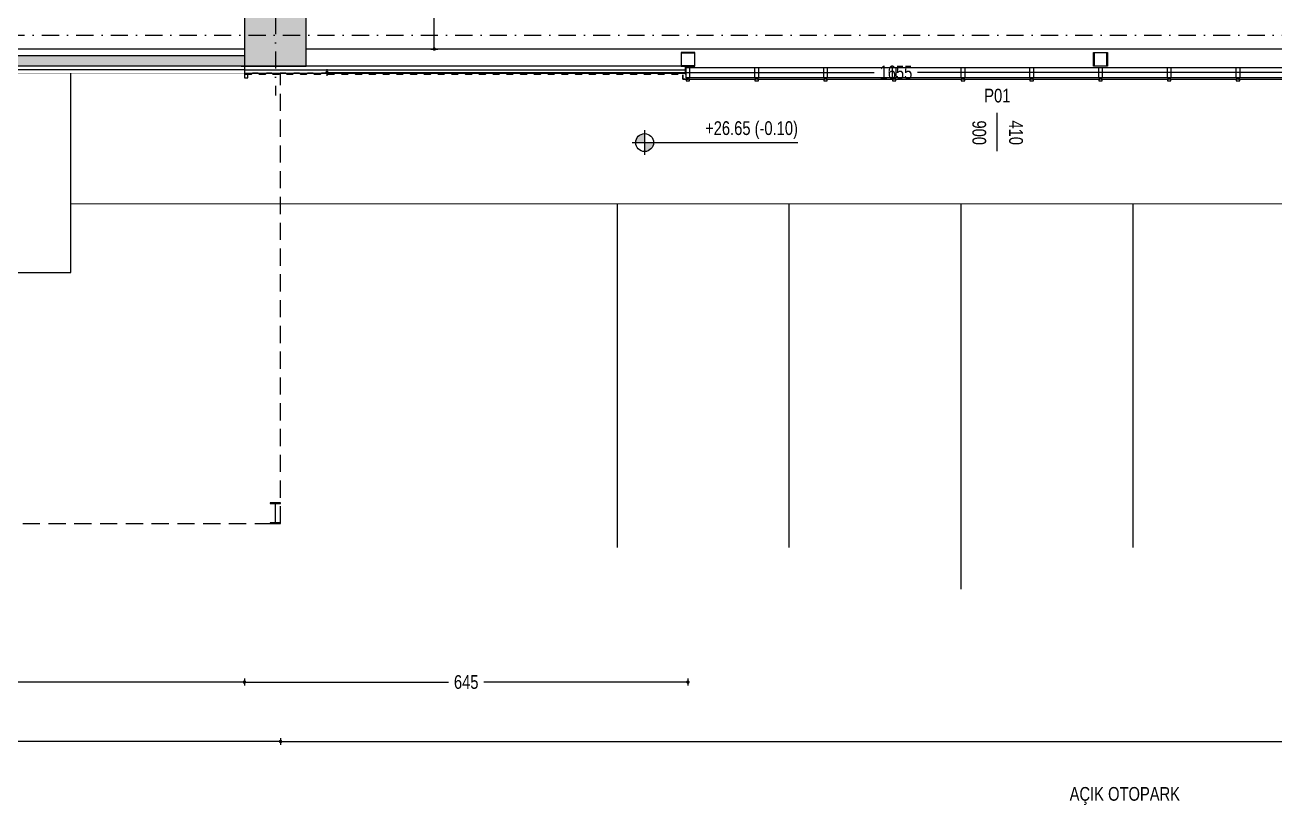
# Model space of a CAD drawing. Header units: centimetres. Extents: x 26569 to 160723, y -3143 to 14565.
# Drawn here: x 59515 to 61333, y 444 to 1579 of the extents above; entities that cross this region are included whole.
import ezdxf
from ezdxf.enums import TextEntityAlignment as Align

# ---------------------------------------------------------------- set-up
doc = ezdxf.new("R2010")
doc.units = ezdxf.units.CM
doc.header["$LTSCALE"] = 100
doc.linetypes.add('DASHDOT2', pattern=[0.5, 0.25, -0.125, 0, -0.125])
doc.linetypes.add('HIDDEN2', pattern=[0.1875, 0.125, -0.0625])
for name, color, linetype in [('A-ANNO-DIMS', 187, 'Continuous'), ('A-ANNO-GRID', 155, 'DASHDOT2'), ('A-ANNO-TEXT', 50, 'Continuous'), ('A-ELEV-01', 255, 'Continuous'), ('A-ELEV-03', 251, 'Continuous'), ('A-GLAZ-FRME', 12, 'Continuous'), ('A-GLAZ-FULL', 130, 'Continuous'), ('A-WALL', 134, 'Continuous'), ('A-WALL-HTCH', 8, 'Continuous'), ('A-WALL-INSL', 249, 'Continuous'), ('A-WALL-PLST', 129, 'Continuous'), ('A-WALL-SNWPNL', 200, 'Continuous'), ('A-WALL-STEL', 202, 'Continuous'), ('L-PRKG', 39, 'Continuous'), ('L-SITE-CURB', 33, 'Continuous'), ('S-CONC', 5, 'Continuous'), ('S-HTCH', 8, 'Continuous'), ('S-STEL', 3, 'Continuous')]:
    doc.layers.add(name, color=color, linetype=linetype)
doc.styles.add('Fields_100', font='act_simplex.shx', dxfattribs={"width": 0.8, "height": 20})
doc.linetypes.add('BATTING', pattern='A,0.00254,-2.54,[134,ltypeshp.shx,S=2.54,R=0,X=-2.54,Y=0],-5.08,[134,ltypeshp.shx,S=2.54,R=180,X=2.54,Y=0],-2.54', length=10.16254)
doc.dimstyles.new('FIELDS_100', dxfattribs={"dimscale": 0, "dimtxt": 20, "dimasz": 5, "dimexe": 5, "dimexo": 5, "dimgap": 5, "dimtad": 0, "dimdec": 0, "dimzin": 0, "dimdsep": 46, "dimtxsty": 'Fields_100', "dimblk": 'DOT', "dimcen": 0.09, "dimclrt": 50, "dimadec": 0, "dimazin": 0, "dimtfac": 1, "dimtdec": 0, "dimtix": 1, "dimtofl": 0, "dimtmove": 1, "dimatfit": 3, "dimfxl": 5, "dimfxlon": 1, "dimtolj": 1, "dimtzin": 0, "dimarcsym": 0})

# ---------------------------------------------------------------- blocks, each defined once
blk = doc.blocks.new('_Dot')
at = {"color": 0, "linetype": 'ByBlock', "lineweight": -2}
blk.add_line((-0.5, 0), (-1, 0), dxfattribs=at)
at = {"color": 0, "linetype": 'ByBlock', "const_width": 0.5}
blk.add_lwpolyline([(-0.25, 0, 1), (0.25, 0, 1)], format="xyb", close=True, dxfattribs=at)
blk = doc.blocks.new('*D145')
at = {"layer": 'A-ANNO-DIMS', "color": 0, "lineweight": -2, "transparency": 16777216}
for p, q in [((60105.6, 2973.6), (60115.6, 2973.6)), ((60110.6, 2968.6), (60110.6, 2290.3)), ((60110.6, 1548.6), (60110.6, 2226.9)), ((60105.6, 1543.6), (60115.6, 1543.6))]:
    blk.add_line(p, q, dxfattribs=at)
at = {"layer": 'DEFPOINTS', "color": 0, "transparency": 16777216}
for p in [(59887, 2973.6), (60110.6, 2973.6), (59887, 1543.6)]:
    blk.add_point(p, dxfattribs=at)
at = {"layer": 'A-ANNO-DIMS', "color": 0, "lineweight": -2, "transparency": 16777216, "xscale": 5, "yscale": 5, "zscale": 5}
for p, rotation in [((60110.6, 2973.6), 90), ((60110.6, 1543.6), 270)]:
    blk.add_blockref('_Dot', p, dxfattribs=dict(at, rotation=rotation))
at = {"layer": 'A-ANNO-DIMS', "color": 50, "transparency": 16777216, "insert": (60110.6, 2258.6), "char_height": 20, "attachment_point": 5, "rotation": 90, "style": 'Fields_100'}
blk.add_mtext('\\A1;1430', dxfattribs=at)
blk = doc.blocks.new('*D308')
at = {"layer": 'A-ANNO-DIMS', "color": 0, "lineweight": -2, "transparency": 16777216}
for p, q in [((59954.5, 1514.5), (59954.5, 1504.5)), ((59959.5, 1509.5), (60750.3, 1509.5)), ((61604.5, 1509.5), (60813.6, 1509.5)), ((61609.5, 1514.5), (61609.5, 1504.5))]:
    blk.add_line(p, q, dxfattribs=at)
at = {"layer": 'DEFPOINTS', "color": 0, "transparency": 16777216}
for p in [(61609.5, 2973.6), (59954.5, 1593.6), (61609.5, 1509.5)]:
    blk.add_point(p, dxfattribs=at)
at = {"layer": 'A-ANNO-DIMS', "color": 0, "lineweight": -2, "transparency": 16777216, "xscale": 5, "yscale": 5, "zscale": 5, "rotation": 180}
blk.add_blockref('_Dot', (59954.5, 1509.5), dxfattribs=at)
at = {"layer": 'A-ANNO-DIMS', "color": 0, "lineweight": -2, "transparency": 16777216, "xscale": 5, "yscale": 5, "zscale": 5}
blk.add_blockref('_Dot', (61609.5, 1509.5), dxfattribs=at)
at = {"layer": 'A-ANNO-DIMS', "color": 50, "transparency": 16777216, "insert": (60782, 1509.5), "char_height": 20, "attachment_point": 5, "style": 'Fields_100'}
blk.add_mtext('\\A1;1655', dxfattribs=at)
blk = doc.blocks.new('*U30')
at = {"layer": 'A-WALL-SNWPNL'}
blk.add_lwpolyline([(50, 1), (42, 1), (40, -1), (32, -1), (30, 1), (22, 1), (20, -1), (12, -1), (10, 1), (2, 1), (0, -1), (-8, -1), (-10, 1), (-18, 1), (-20, -1), (-28, -1), (-30, 1), (-38, 1), (-40, -1), (-48, -1), (-50, 1)], dxfattribs=at)
blk = doc.blocks.new('*U31')
at = {"layer": 'A-WALL-STEL', "color": 0, "linetype": 'ByBlock', "lineweight": -2, "transparency": 16777216}
for p in [(0, 0), (100, 0), (200, 0), (300, 0), (400, 0), (500, 0)]:
    blk.add_blockref('*U30', p, dxfattribs=at)
blk = doc.blocks.new('300')
blk.add_lwpolyline([(0, 0), (150, 0), (150, 10.7), (93.55, 10.7, -0.41421356), (78.55, 25.7), (78.55, 274.3, -0.41421356), (93.55, 289.3), (150, 289.3), (150, 300), (0, 300), (0, 289.3), (56.45, 289.3, -0.41421356), (71.45, 274.3), (71.45, 25.7, -0.41421356), (56.45, 10.7), (0, 10.7)], format="xyb", close=True)
blk = doc.blocks.new('AÇK_01')
at = {"color": 0}
blk.add_lwpolyline([(28, 0), (-28, 0)], dxfattribs=at)
at = {"color": 0, "style": 'Fields_100', "width": 0.8}
blk.add_attdef('A.Ç.K.01', text='', height=20, rotation=90, dxfattribs=at).set_placement((-53, 0), align=Align.MIDDLE_CENTER)
for tag, p in [('W', (1, 17.2)), ('H', (1, -36.3))]:
    blk.add_attdef(tag, text='', height=20, dxfattribs=at).set_placement(p, align=Align.CENTER)
blk = doc.blocks.new('*D861')
at = {"layer": 'A-ANNO-DIMS', "color": 0, "lineweight": -2, "transparency": 16777216}
for p, q in [((57939.5, 628), (57939.5, 618)), ((57944.5, 623), (58855.3, 623)), ((59829.5, 623), (58918.6, 623)), ((59834.5, 628), (59834.5, 618))]:
    blk.add_line(p, q, dxfattribs=at)
at = {"layer": 'DEFPOINTS', "color": 0, "transparency": 16777216}
for p in [(57939.5, 1518.6), (59834.5, 1518.6), (59834.5, 623)]:
    blk.add_point(p, dxfattribs=at)
at = {"layer": 'A-ANNO-DIMS', "color": 0, "lineweight": -2, "transparency": 16777216, "xscale": 5, "yscale": 5, "zscale": 5, "rotation": 180}
blk.add_blockref('_Dot', (57939.5, 623), dxfattribs=at)
at = {"layer": 'A-ANNO-DIMS', "color": 0, "lineweight": -2, "transparency": 16777216, "xscale": 5, "yscale": 5, "zscale": 5}
blk.add_blockref('_Dot', (59834.5, 623), dxfattribs=at)
at = {"layer": 'A-ANNO-DIMS', "color": 50, "transparency": 16777216, "insert": (58887, 623), "char_height": 20, "attachment_point": 5, "style": 'Fields_100'}
blk.add_mtext('\\A1;1895', dxfattribs=at)
blk = doc.blocks.new('*D862')
at = {"layer": 'A-ANNO-DIMS', "color": 0, "lineweight": -2, "transparency": 16777216}
for p, q in [((59834.5, 628), (59834.5, 618)), ((59839.5, 623), (60131.4, 623)), ((60474.5, 623), (60182.5, 623)), ((60479.5, 628), (60479.5, 618))]:
    blk.add_line(p, q, dxfattribs=at)
at = {"layer": 'DEFPOINTS', "color": 0, "transparency": 16777216}
for p in [(59834.5, 1518.6), (60479.5, 1519.2), (60479.5, 623)]:
    blk.add_point(p, dxfattribs=at)
at = {"layer": 'A-ANNO-DIMS', "color": 0, "lineweight": -2, "transparency": 16777216, "xscale": 5, "yscale": 5, "zscale": 5, "rotation": 180}
blk.add_blockref('_Dot', (59834.5, 623), dxfattribs=at)
at = {"layer": 'A-ANNO-DIMS', "color": 0, "lineweight": -2, "transparency": 16777216, "xscale": 5, "yscale": 5, "zscale": 5}
blk.add_blockref('_Dot', (60479.5, 623), dxfattribs=at)
at = {"layer": 'A-ANNO-DIMS', "color": 50, "transparency": 16777216, "insert": (60157, 623), "char_height": 20, "attachment_point": 5, "style": 'Fields_100'}
blk.add_mtext('\\A1;645', dxfattribs=at)
blk = doc.blocks.new('*D878')
at = {"layer": 'A-ANNO-DIMS', "color": 0, "lineweight": -2, "transparency": 16777216}
for p, q in [((54472, 541.6), (54472, 531.6)), ((54477, 536.6), (57147.8, 536.6)), ((59882, 536.6), (57211.1, 536.6)), ((59887, 541.6), (59887, 531.6))]:
    blk.add_line(p, q, dxfattribs=at)
at = {"layer": 'DEFPOINTS', "color": 0, "transparency": 16777216}
for p in [(54472, 853.6, 0), (59887, 853.6, 0), (59887, 536.6)]:
    blk.add_point(p, dxfattribs=at)
at = {"layer": 'A-ANNO-DIMS', "color": 0, "lineweight": -2, "transparency": 16777216, "xscale": 5, "yscale": 5, "zscale": 5, "rotation": 180}
blk.add_blockref('_Dot', (54472, 536.6), dxfattribs=at)
at = {"layer": 'A-ANNO-DIMS', "color": 0, "lineweight": -2, "transparency": 16777216, "xscale": 5, "yscale": 5, "zscale": 5}
blk.add_blockref('_Dot', (59887, 536.6), dxfattribs=at)
at = {"layer": 'A-ANNO-DIMS', "color": 50, "transparency": 16777216, "insert": (57179.5, 536.6), "char_height": 20, "attachment_point": 5, "style": 'Fields_100'}
blk.add_mtext('\\A1;5415', dxfattribs=at)
blk = doc.blocks.new('*D879')
at = {"layer": 'A-ANNO-DIMS', "color": 0, "lineweight": -2, "transparency": 16777216}
for p, q in [((59887, 541.6), (59887, 531.6)), ((59892, 536.6), (65266.4, 536.6)), ((70719.5, 536.6), (65345, 536.6)), ((70724.5, 541.6), (70724.5, 531.6))]:
    blk.add_line(p, q, dxfattribs=at)
at = {"layer": 'DEFPOINTS', "color": 0, "transparency": 16777216}
for p in [(70724.5, 1518.6), (59887, 853.6, 0), (70724.5, 536.6)]:
    blk.add_point(p, dxfattribs=at)
at = {"layer": 'A-ANNO-DIMS', "color": 0, "lineweight": -2, "transparency": 16777216, "xscale": 5, "yscale": 5, "zscale": 5, "rotation": 180}
blk.add_blockref('_Dot', (59887, 536.6), dxfattribs=at)
at = {"layer": 'A-ANNO-DIMS', "color": 0, "lineweight": -2, "transparency": 16777216, "xscale": 5, "yscale": 5, "zscale": 5}
blk.add_blockref('_Dot', (70724.5, 536.6), dxfattribs=at)
at = {"layer": 'A-ANNO-DIMS', "color": 50, "transparency": 16777216, "insert": (65305.7, 536.6), "char_height": 20, "attachment_point": 5, "style": 'Fields_100'}
blk.add_mtext('\\A1;10838', dxfattribs=at)

msp = doc.modelspace()

# ---------------------------------------------------------------- hatches: boundary and pattern name
at = {"layer": 'A-ANNO-DIMS'}
h = msp.add_hatch(color=256, dxfattribs=at)
h.paths.add_polyline_path([(60416.49, 1420.59, 0.4142136), (60403.49, 1407.59), (60416.49, 1407.59)])
h.paths.add_polyline_path([(60429.49, 1407.59), (60416.49, 1407.59), (60416.49, 1394.59, 0.4142136)])
at = {"layer": 'A-WALL-HTCH'}
h = msp.add_hatch(dxfattribs=at)
h.set_pattern_fill('DASH', color=256)
h.set_pattern_definition([(0, (49044.2896, 54361.0323), (3.175, 3.175), [3.175, -3.175])])
h.paths.add_polyline_path([(58669.48, 1518.59), (58669.48, 1533.59), (58124.48, 1533.59), (58124.48, 1518.59)])
h.paths.add_polyline_path([(59269.48, 1518.59), (59269.48, 1533.59), (58689.48, 1533.59), (58689.48, 1518.59)])
h.paths.add_polyline_path([(59289.48, 1533.59), (59289.48, 1518.59), (59834.48, 1518.59), (59834.48, 1533.59)])
at = {"layer": 'S-HTCH'}
h = msp.add_hatch(dxfattribs=at)
h.set_pattern_fill('ANSI33', color=256)
h.set_pattern_definition([(45, (47244.2896, 5721.5606), (-4.490128, 4.490128), []), (45, (47248.78, 5721.5606), (-4.490128, 4.490128), [3.175, -1.5875])])
h.paths.add_polyline_path([(63434.48, 1518.59), (63524.48, 1518.59), (63524.48, 1608.59), (63434.48, 1608.59)])
h.paths.add_polyline_path([(63434.48, 7218.59), (63524.48, 7218.59), (63524.48, 7308.59), (63434.48, 7308.59)])
h.paths.add_polyline_path([(61634.48, 1518.59), (61724.48, 1518.59), (61724.48, 1608.59), (61634.48, 1608.59)])
h.paths.add_polyline_path([(58034.48, 1518.59), (58124.48, 1518.59), (58124.48, 1608.59), (58034.48, 1608.59)])
h.paths.add_polyline_path([(61634.48, 7218.59), (61724.48, 7218.59), (61724.48, 7308.59), (61634.48, 7308.59)])
h.paths.add_polyline_path([(58034.48, 7218.59), (58124.48, 7218.59), (58124.48, 7308.59), (58034.48, 7308.59)])
h.paths.add_polyline_path([(63434.48, 3418.59), (63524.48, 3418.59), (63524.48, 3508.59), (63434.48, 3508.59)])
h.paths.add_polyline_path([(63434.48, 5318.59), (63524.48, 5318.59), (63524.48, 5408.59), (63434.48, 5408.59)])
h.paths.add_polyline_path([(61634.48, 3418.59), (61724.48, 3418.59), (61724.48, 3508.59), (61634.48, 3508.59)])
h.paths.add_polyline_path([(58034.48, 3418.59), (58124.48, 3418.59), (58124.48, 3508.59), (58034.48, 3508.59)])
h.paths.add_polyline_path([(61634.48, 5318.59), (61724.48, 5318.59), (61724.48, 5408.59), (61634.48, 5408.59)])
h.paths.add_polyline_path([(58034.48, 5318.59), (58124.48, 5318.59), (58124.48, 5408.59), (58034.48, 5408.59)])
h.paths.add_polyline_path([(68834.48, 3418.59), (68924.48, 3418.59), (68924.48, 3508.59), (68834.48, 3508.59)])
h.paths.add_polyline_path([(68834.48, 5318.59), (68924.48, 5318.59), (68924.48, 5408.59), (68834.48, 5408.59)])
h.paths.add_polyline_path([(67034.48, 3418.59), (67124.48, 3418.59), (67124.48, 3508.59), (67034.48, 3508.59)])
h.paths.add_polyline_path([(67034.48, 5318.59), (67124.48, 5318.59), (67124.48, 5408.59), (67034.48, 5408.59)])
h.paths.add_polyline_path([(65234.48, 3418.59), (65324.48, 3418.59), (65324.48, 3508.59), (65234.48, 3508.59)])
h.paths.add_polyline_path([(65234.48, 5318.59), (65324.48, 5318.59), (65324.48, 5408.59), (65234.48, 5408.59)])
h.paths.add_polyline_path([(61534.48, 3418.59), (61624.48, 3418.59), (61624.48, 3508.59), (61534.48, 3508.59)])
h.paths.add_polyline_path([(61534.48, 5318.59), (61624.48, 5318.59), (61624.48, 5408.59), (61534.48, 5408.59)])
h.paths.add_polyline_path([(59834.48, 3418.59), (59924.48, 3418.59), (59924.48, 3508.59), (59834.48, 3508.59)])
h.paths.add_polyline_path([(59834.48, 5318.59), (59924.48, 5318.59), (59924.48, 5408.59), (59834.48, 5408.59)])
h.paths.add_polyline_path([(56234.48, 3418.59), (56324.48, 3418.59), (56324.48, 3508.59), (56234.48, 3508.59)])
h.paths.add_polyline_path([(56234.48, 5318.59), (56324.48, 5318.59), (56324.48, 5408.59), (56234.48, 5408.59)])
h.paths.add_polyline_path([(54434.48, 3418.59), (54524.48, 3418.59), (54524.48, 3508.59), (54434.48, 3508.59)])
h.paths.add_polyline_path([(54434.48, 5318.59), (54524.48, 5318.59), (54524.48, 5408.59), (54434.48, 5408.59)])
h.paths.add_polyline_path([(52634.48, 3418.59), (52724.48, 3418.59), (52724.48, 3508.59), (52634.48, 3508.59)])
h.paths.add_polyline_path([(52634.48, 5318.59), (52724.48, 5318.59), (52724.48, 5408.59), (52634.48, 5408.59)])
h.paths.add_polyline_path([(70634.48, 5318.59), (70724.48, 5318.59), (70724.48, 5408.59), (70634.48, 5408.59)])
h.paths.add_polyline_path([(70634.48, 3418.59), (70724.48, 3418.59), (70724.48, 3508.59), (70634.48, 3508.59)])
h.paths.add_polyline_path([(70634.48, 1518.59), (70724.48, 1518.59), (70724.48, 1608.59), (70634.48, 1608.59)])
h.paths.add_polyline_path([(68834.48, 1518.59), (68924.48, 1518.59), (68924.48, 1608.59), (68834.48, 1608.59)])
h.paths.add_polyline_path([(67034.48, 1518.59), (67124.48, 1518.59), (67124.48, 1608.59), (67034.48, 1608.59)])
h.paths.add_polyline_path([(65234.48, 1518.59), (65324.48, 1518.59), (65324.48, 1608.59), (65234.48, 1608.59)])
h.paths.add_polyline_path([(61534.48, 1518.59), (61624.48, 1518.59), (61624.48, 1608.59), (61534.48, 1608.59)])
h.paths.add_polyline_path([(59834.48, 1518.59), (59924.48, 1518.59), (59924.48, 1608.59), (59834.48, 1608.59)])
h.paths.add_polyline_path([(56234.48, 1518.59), (56324.48, 1518.59), (56324.48, 1608.59), (56234.48, 1608.59)])
h.paths.add_polyline_path([(54434.48, 1518.59), (54524.48, 1518.59), (54524.48, 1608.59), (54434.48, 1608.59)])
h.paths.add_polyline_path([(52634.48, 1518.59), (52724.48, 1518.59), (52724.48, 1608.59), (52634.48, 1608.59)])
h.paths.add_polyline_path([(70634.48, 7218.59), (70724.48, 7218.59), (70724.48, 7308.59), (70634.48, 7308.59)])
h.paths.add_polyline_path([(68834.48, 7218.59), (68924.48, 7218.59), (68924.48, 7308.59), (68834.48, 7308.59)])
h.paths.add_polyline_path([(67034.48, 7218.59), (67124.48, 7218.59), (67124.48, 7308.59), (67034.48, 7308.59)])
h.paths.add_polyline_path([(65234.48, 7218.59), (65324.48, 7218.59), (65324.48, 7308.59), (65234.48, 7308.59)])
h.paths.add_polyline_path([(61534.48, 7218.59), (61624.48, 7218.59), (61624.48, 7308.59), (61534.48, 7308.59)])
h.paths.add_polyline_path([(59834.48, 7218.59), (59924.48, 7218.59), (59924.48, 7308.59), (59834.48, 7308.59)])
h.paths.add_polyline_path([(56234.48, 7218.59), (56324.48, 7218.59), (56324.48, 7308.59), (56234.48, 7308.59)])
h.paths.add_polyline_path([(54434.48, 7218.59), (54524.48, 7218.59), (54524.48, 7308.59), (54434.48, 7308.59)])
h.paths.add_polyline_path([(52634.48, 7218.59), (52724.48, 7218.59), (52724.48, 7308.59), (52634.48, 7308.59)])

# ---------------------------------------------------------------- linework, layer by layer
at = {"layer": 'A-ANNO-DIMS'}
for p, q in [((60416.49, 1425.59), (60416.49, 1389.59)), ((60398.49, 1407.59), (60639.49, 1407.59))]:
    msp.add_line(p, q, dxfattribs=at)
msp.add_circle((60416.49, 1407.59), 13, dxfattribs=at)
at = {"layer": 'A-ANNO-GRID'}
for p, q in [((59879.48, 8203.59), (59879.48, 1476.25)), ((49419.63, 1563.59), (71224.48, 1563.59))]:
    msp.add_line(p, q, dxfattribs=at)
at = {"layer": 'A-ELEV-01'}
for p, q in [((59834.48, 1543.59), (58124.48, 1543.59)), ((60489.48, 1543.59), (59924.48, 1543.59)), ((60481.98, 1516.59), (60576.98, 1516.59)), ((60581.98, 1516.59), (60676.98, 1516.59)), ((60681.98, 1516.59), (60776.98, 1516.59)), ((60781.98, 1516.59), (60876.98, 1516.59)), ((60881.98, 1516.59), (60976.98, 1516.59)), ((60981.98, 1516.59), (61076.98, 1516.59)), ((61081.98, 1516.59), (61176.98, 1516.59)), ((61181.98, 1516.59), (61276.98, 1516.59)), ((61281.98, 1516.59), (61376.98, 1516.59)), ((59581.98, 1218.59), (59581.98, 1508.59)), ((58124.48, 1218.59), (59581.98, 1218.59))]:
    msp.add_line(p, q, dxfattribs=at)
at = {"layer": 'A-ELEV-01', "elevation": 0}
msp.add_lwpolyline([(61534.48, 1543.59), (60489.48, 1543.59)], dxfattribs=at)
at = {"layer": 'A-ELEV-01', "linetype": 'HIDDEN2', "ltscale": 2, "elevation": 0}
msp.add_lwpolyline([(58724.48, 853.59), (59886.98, 853.59), (59886.98, 1508.59)], dxfattribs=at)
at = {"layer": 'A-ELEV-03'}
for points in [[(60475.98, 1508.59), (60475.98, 1518.59)], [(59834.48, 1508.59), (60475.98, 1508.59)]]:
    msp.add_lwpolyline(points, dxfattribs=at)
at = {"layer": 'A-GLAZ-FRME'}
for points in [[(60481.98, 1501.59), (60476.98, 1501.59), (60476.98, 1516.59), (60481.98, 1516.59)], [(60581.98, 1501.59), (60576.98, 1501.59), (60576.98, 1516.59), (60581.98, 1516.59)], [(60681.98, 1501.59), (60676.98, 1501.59), (60676.98, 1516.59), (60681.98, 1516.59)], [(60781.98, 1501.59), (60776.98, 1501.59), (60776.98, 1516.59), (60781.98, 1516.59)], [(60881.98, 1501.59), (60876.98, 1501.59), (60876.98, 1516.59), (60881.98, 1516.59)], [(60981.98, 1501.59), (60976.98, 1501.59), (60976.98, 1516.59), (60981.98, 1516.59)], [(61081.98, 1501.59), (61076.98, 1501.59), (61076.98, 1516.59), (61081.98, 1516.59)], [(61181.98, 1501.59), (61176.98, 1501.59), (61176.98, 1516.59), (61181.98, 1516.59)], [(61281.98, 1501.59), (61276.98, 1501.59), (61276.98, 1516.59), (61281.98, 1516.59)], [(60476.98, 1497.59), (60481.98, 1497.59), (60481.98, 1499.59), (60476.98, 1499.59)], [(60576.98, 1497.59), (60581.98, 1497.59), (60581.98, 1499.59), (60576.98, 1499.59)], [(60676.98, 1497.59), (60681.98, 1497.59), (60681.98, 1499.59), (60676.98, 1499.59)], [(60776.98, 1497.59), (60781.98, 1497.59), (60781.98, 1499.59), (60776.98, 1499.59)], [(60876.98, 1497.59), (60881.98, 1497.59), (60881.98, 1499.59), (60876.98, 1499.59)], [(60976.98, 1497.59), (60981.98, 1497.59), (60981.98, 1499.59), (60976.98, 1499.59)], [(61076.98, 1497.59), (61081.98, 1497.59), (61081.98, 1499.59), (61076.98, 1499.59)], [(61176.98, 1497.59), (61181.98, 1497.59), (61181.98, 1499.59), (61176.98, 1499.59)], [(61276.98, 1497.59), (61281.98, 1497.59), (61281.98, 1499.59), (61276.98, 1499.59)]]:
    msp.add_lwpolyline(points, close=True, dxfattribs=at)
at = {"layer": 'A-GLAZ-FULL'}
for points in [[(60480.48, 1499.59), (60578.48, 1499.59), (60578.48, 1501.59), (60480.48, 1501.59)], [(60580.48, 1499.59), (60678.48, 1499.59), (60678.48, 1501.59), (60580.48, 1501.59)], [(60680.48, 1499.59), (60778.48, 1499.59), (60778.48, 1501.59), (60680.48, 1501.59)], [(60780.48, 1499.59), (60878.48, 1499.59), (60878.48, 1501.59), (60780.48, 1501.59)], [(60880.48, 1499.59), (60978.48, 1499.59), (60978.48, 1501.59), (60880.48, 1501.59)], [(60980.48, 1499.59), (61078.48, 1499.59), (61078.48, 1501.59), (60980.48, 1501.59)], [(61080.48, 1499.59), (61178.48, 1499.59), (61178.48, 1501.59), (61080.48, 1501.59)], [(61180.48, 1499.59), (61278.48, 1499.59), (61278.48, 1501.59), (61180.48, 1501.59)], [(61280.48, 1499.59), (61378.48, 1499.59), (61378.48, 1501.59), (61280.48, 1501.59)]]:
    msp.add_lwpolyline(points, close=True, dxfattribs=at)
at = {"layer": 'A-WALL'}
for p, q in [((59834.48, 1533.59), (59289.48, 1533.59)), ((59834.48, 1518.59), (58124.48, 1518.59))]:
    msp.add_line(p, q, dxfattribs=at)
at = {"layer": 'A-WALL-INSL', "linetype": 'BATTING', "ltscale": 0.005}
msp.add_line((59834.48, 1513.59), (60475.98, 1513.59), dxfattribs=at)
at = {"layer": 'A-WALL-INSL', "linetype": 'BATTING', "ltscale": 0.005, "elevation": 0}
msp.add_lwpolyline([(59834.48, 1513.59), (57939.48, 1513.59)], dxfattribs=at)
at = {"layer": 'A-WALL-PLST', "const_width": 0.3}
msp.add_lwpolyline([(57939.48, 1518.59), (57939.48, 1508.59), (59834.48, 1508.59)], dxfattribs=at)
at = {"layer": 'A-WALL-SNWPNL'}
msp.add_line((60475.98, 1518.59), (59834.48, 1518.59), dxfattribs=at)
for points in [[(59829.48, 1518.59), (59834.48, 1518.59), (59834.48, 1501.59), (59839.48, 1501.59), (59839.48, 1506.09)], [(60475.98, 1507.09), (60474.48, 1508.59), (60466.48, 1508.59), (60464.48, 1506.59), (60456.48, 1506.59), (60454.48, 1508.59), (60446.48, 1508.59), (60444.48, 1506.59), (60436.48, 1506.59), (60434.48, 1508.59)]]:
    msp.add_lwpolyline(points, dxfattribs=at)
msp.add_lwpolyline([(60471.98, 1506.09), (60471.98, 1499.59), (60476.98, 1499.59), (60479.48, 1499.59), (60479.48, 1499.79), (60476.98, 1499.79), (60472.18, 1499.79), (60472.18, 1506.09)], close=True, dxfattribs=at)
at = {"layer": 'L-PRKG'}
for p, q in [((60376.39, 1318.59), (60376.39, 818.59)), ((60626.39, 1318.59), (60626.39, 818.59)), ((60876.39, 1318.59), (60876.39, 758.31)), ((61126.39, 1318.59), (61126.39, 818.59))]:
    msp.add_line(p, q, dxfattribs=at)
at = {"layer": 'L-SITE-CURB', "lineweight": 0}
msp.add_line((70671.65, 1318.59), (59581.98, 1318.59), dxfattribs=at)
at = {"layer": 'S-CONC'}
msp.add_lwpolyline([(59834.48, 1518.59), (59924.48, 1518.59), (59924.48, 1608.59), (59834.48, 1608.59)], close=True, dxfattribs=at)
at = {"layer": 'S-STEL'}
msp.add_lwpolyline([(60469.48, 1518.59), (60489.48, 1518.59), (60489.48, 1538.59), (60469.48, 1538.59)], close=True, dxfattribs=at)
at = {"layer": 'S-STEL', "elevation": 0}
for points in [[(60470.08, 1537.99), (60488.88, 1537.99), (60488.88, 1519.19), (60470.08, 1519.19)], [(61069.48, 1538.59), (61089.48, 1538.59), (61089.48, 1518.59), (61069.48, 1518.59)], [(61070.08, 1519.19), (61088.88, 1519.19), (61088.88, 1537.99), (61070.08, 1537.99)]]:
    msp.add_lwpolyline(points, close=True, dxfattribs=at)

# ---------------------------------------------------------------- block references
at = {"layer": 'A-ANNO-TEXT', "rotation": 269.9999999999999}
msp.add_blockref('AÇK_01', (60929.48, 1422.91), dxfattribs=at).add_auto_attribs({'A.Ç.K.01': 'P01', 'H': '900', 'W': '410'})
at = {"layer": 'A-WALL-STEL'}
msp.add_blockref('*U31', (59884.48, 1507.59), dxfattribs=at)
at = {"layer": 'S-STEL', "xscale": 0.1, "yscale": 0.1, "zscale": 0.1}
msp.add_blockref('300', (59871.98, 853.59), dxfattribs=at)

# ---------------------------------------------------------------- texts
at = {"layer": 'A-ANNO-TEXT', "style": 'Fields_100', "width": 0.8}
msp.add_text('AÇIK OTOPARK', height=20, dxfattribs=at).set_placement((61034.67, 450.39))
at = {"layer": 'A-ANNO-TEXT', "insert": (60639.49, 1412.59), "char_height": 20, "attachment_point": 9, "style": 'Fields_100'}
msp.add_mtext_dynamic_manual_height_columns('\\pxt15;+26.65 (-0.10)', width=436.6649, gutter_width=100, heights=[0], dxfattribs=at)

# ---------------------------------------------------------------- dimensions: what is measured, and where the dimension line sits
at = {"layer": 'A-ANNO-DIMS'}
dim = msp.add_linear_dim(base=(60110.57, 2973.59), p1=(59886.98, 1543.59), p2=(59886.98, 2973.59), angle=90, dimstyle='FIELDS_100', override={"dimscale": 1}, dxfattribs=at)
dim.commit()
dim.dimension.update_dxf_attribs({"geometry": '*D145', "text_midpoint": (60110.57, 2258.59)})
for base, p1, p2, picture, middle in [((61609.48, 1509.46), (59954.48, 1593.59), (61609.48, 2973.59), '*D308', (60781.98, 1509.46)), ((59834.48, 623), (57939.48, 1518.59), (59834.48, 1518.59), '*D861', (58886.98, 623)), ((60479.48, 623), (59834.48, 1518.59), (60479.48, 1519.19), '*D862', (60156.98, 623)), ((70724.47635264, 536.57354526), (59886.97635264, 853.59325813, 0), (70724.47635264, 1518.59325813), '*D879', (65305.72635264, 536.57354526)), ((59886.98, 536.57), (54471.98, 853.59, 0), (59886.98, 853.59, 0), '*D878', (57179.48, 536.57))]:
    dim = msp.add_linear_dim(base=base, p1=p1, p2=p2, dimstyle='FIELDS_100', override={"dimscale": 1}, dxfattribs=at)
    dim.commit()
    dim.dimension.update_dxf_attribs({"geometry": picture, "text_midpoint": middle})

doc.saveas('drawing.dxf')
